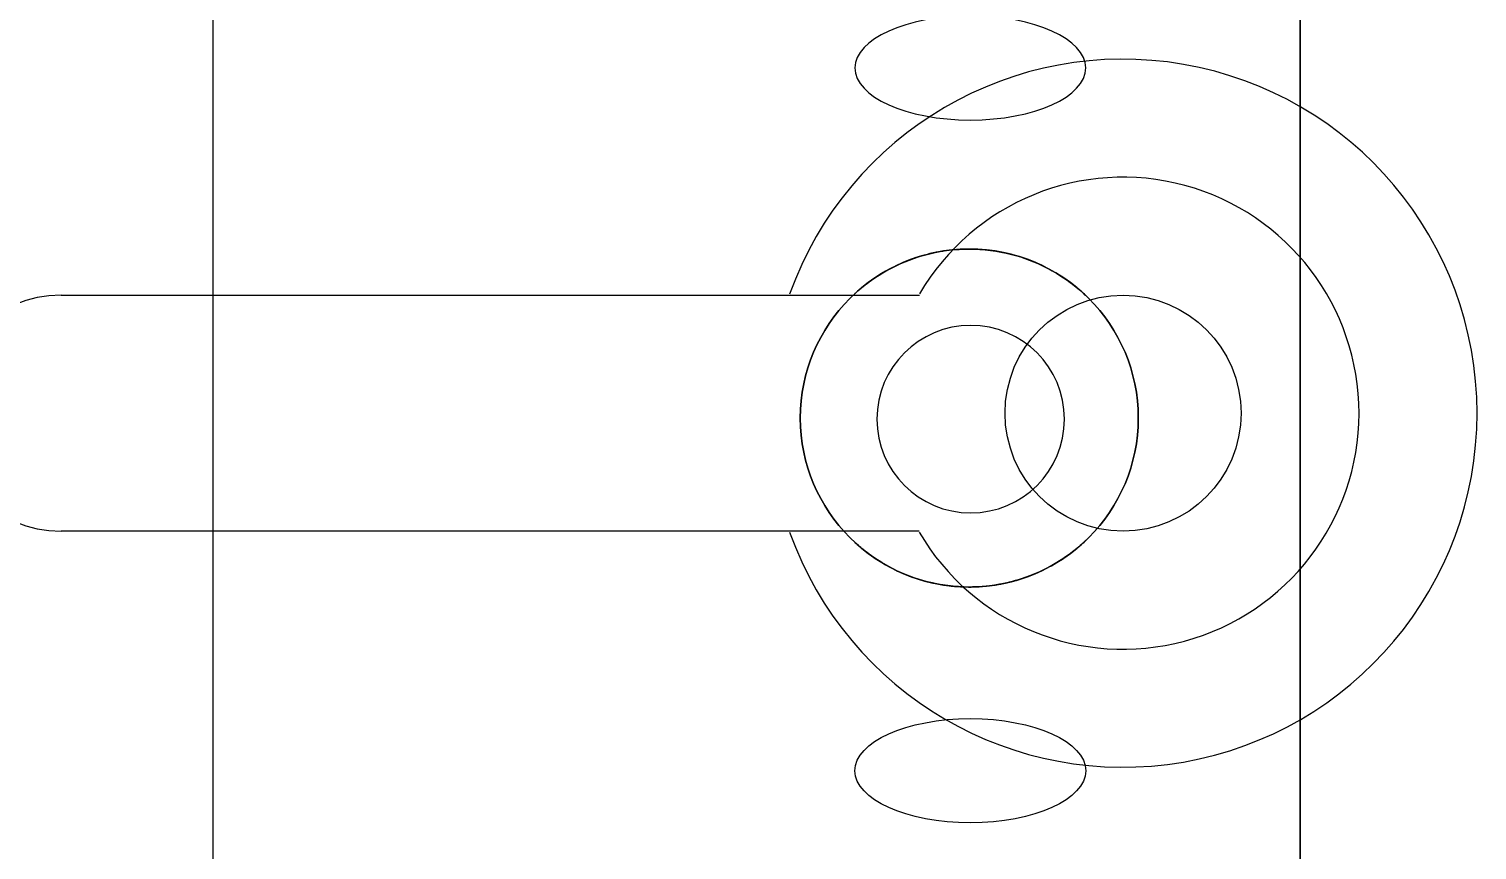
# Model space of a CAD drawing. Header units: millimetres. Extents: x 43168.9 to 43194.6, y -25545.1 to -25543.4.
# Drawn here: x 43170.386591 to 43170.388856, y -25543.971676 to -25543.970392 of the extents above; entities that cross this region are included whole.
import ezdxf

# ---------------------------------------------------------------- set-up
doc = ezdxf.new("R2010")
doc.units = ezdxf.units.MM
doc.header["$LTSCALE"] = 200

msp = doc.modelspace()

# ---------------------------------------------------------------- linework, layer by layer
for p, q in [((43170.38857904304, -25543.96431939987, 0.017), (43170.38857904304, -25543.97751939987, 0.017)), ((43170.38857904304, -25543.96431939987, 0.0166), (43170.38857904304, -25543.97751939987, 0.0166)), ((43170.38857904304, -25543.97751939987, 0.0166), (43170.38857904304, -25543.96431939987, 0.0166)), ((43170.38857904304, -25543.97751939987, 0.0166), (43170.38857904304, -25543.96431939987, 0.0166)), ((43170.3868790417, -25543.97401574097), (43170.3868790417, -25543.96801574096)), ((43170.38664127138, -25543.97080793817), (43170.38798356869, -25543.97080793817)), ((43170.38798327342, -25543.97117701549), (43170.38664127138, -25543.97117701549))]:
    msp.add_line(p, q)
at = {"extrusion": (0, 0, -1)}
msp.add_circle((-43170.38806170333, -25543.97100003001, -0.016), 0.0002642867709608481, dxfattribs=at)
msp.add_circle((-43170.38806170333, -25543.97100003001, -0.016), 0.0002642867709608481, dxfattribs=at)
msp.add_circle((-43170.38806170333, -25543.97100003001, -0.016), 0.0002642867709608481, dxfattribs=at)
msp.add_circle((-43170.38806170333, -25543.97100003001, -0.016), 0.0002642867709608481, dxfattribs=at)
for centre, radius in [((43170.38806170333, -25543.97100003001, 0.01791152501082705), 0.0002642867709608481), ((43170.38806170333, -25543.97100003001, 0.01791152501082705), 0.0002642867709608481), ((43170.38806170333, -25543.97100003001, 0.01791152501082705), 0.0002642867709608481), ((43170.38806170333, -25543.97100003001, 0.01791152501082705), 0.0002642867709608481), ((43170.38830211932, -25543.97099247684), 0.0001845386601803778)]:
    msp.add_circle(centre, radius)
at = {"extrusion": (5.913379261351381e-31, 6.123031769111886e-17, -1)}
for centre in [(-43170.38806392264, -25543.97100174658, -0.01764680552073438), (-43170.38806392264, -25543.97100174658, -0.02103629931186529), (-43170.38806392264, -25543.97100174658, -0.01764680552073438), (-43170.38806392264, -25543.97100174658, -0.02103629931186529), (-43170.38806392264, -25543.97100174658, -0.02103629931186529), (-43170.38806392264, -25543.97100174658, -0.02103629931186529), (-43170.38806392264, -25543.97100174658, -0.01764680552073438), (-43170.38806392264, -25543.97100174658, -0.01764680552073438)]:
    msp.add_circle(centre, 0.0001466274250811353, dxfattribs=at)
for centre, radius, start, end in [((43170.38830211932, -25543.97099247684), 0.0005536159805411332, 199.6397000346191, 160.3485997949963), ((43170.38830211932, -25543.97099247684), 0.0003690773203607555, 210.2445992370072, 149.6568998300355), ((43170.38664127138, -25543.97099247684), 0.0001845386601803778, 90, 270)]:
    msp.add_arc(centre, radius, start, end)
at = {"extrusion": (-8.613687560392223e-15, -0.8919076597402678, -0.4522175654445976)}
msp.add_ellipse((43170.388063322, -25543.97045253905, 0.01726209677030899), major_axis=(-0.0001804706561731563, 1.747963371622402e-18), ratio=0.9985025441402727, dxfattribs=at)
msp.add_ellipse((43170.388063322, -25543.97045253905, 0.01726209677030899), major_axis=(-0.0001804706561731563, 1.747963371622402e-18), ratio=0.9985025441402727, dxfattribs=at)
msp.add_ellipse((43170.388063322, -25543.97045253905, 0.01726209677030899), major_axis=(-0.0001804706561731563, 1.747963371622402e-18), ratio=0.9985025441402727, dxfattribs=at)
msp.add_ellipse((43170.388063322, -25543.97045253905, 0.01726209677030899), major_axis=(-0.0001804706561731563, 1.747963371622402e-18), ratio=0.9985025441402727, dxfattribs=at)
at = {"extrusion": (-8.61368756039223e-15, -0.8919076597402678, 0.4522175654445976)}
msp.add_ellipse((43170.388063322, -25543.97155155131, 0.01726209677030899), major_axis=(-0.0001804706561731563, 1.737863505449671e-18), ratio=0.9985025441402727, dxfattribs=at)
msp.add_ellipse((43170.388063322, -25543.97155155131, 0.01726209677030899), major_axis=(-0.0001804706561731563, 1.737863505449671e-18), ratio=0.9985025441402727, dxfattribs=at)
msp.add_ellipse((43170.388063322, -25543.97155155131, 0.01726209677030899), major_axis=(-0.0001804706561731563, 1.737863505449671e-18), ratio=0.9985025441402727, dxfattribs=at)
msp.add_ellipse((43170.388063322, -25543.97155155131, 0.01726209677030899), major_axis=(-0.0001804706561731563, 1.737863505449671e-18), ratio=0.9985025441402727, dxfattribs=at)
for points, knots in [([(43170.388061497, -25543.97073574332, 0.01676773039161216), (43170.38804754972, -25543.97073575421, 0.01676797890083441), (43170.38803367079, -25543.9707368794, 0.01676949769208455), (43170.38800684937, -25543.97074114629, 0.01677510198034786), (43170.3879941227, -25543.97074422553, 0.01677911241550669), (43170.38796253707, -25543.97075418496, 0.01679301640246974), (43170.38794553426, -25543.9707621019, 0.0168048605121919), (43170.38791774364, -25543.9707778244, 0.01683481360483157), (43170.38790676947, -25543.97078567702, 0.01685296005580089), (43170.38788936503, -25543.97079930978, 0.01690048783003306), (43170.38788500697, -25543.97080348435, 0.01692807064805905), (43170.38788092786, -25543.97080720981, 0.0170019071454502), (43170.38788618338, -25543.97080202858, 0.01705021726186649), (43170.38790543362, -25543.97078656273, 0.0171339959528007), (43170.38791925363, -25543.97077647459, 0.01717195224627043), (43170.38794858014, -25543.9707608396, 0.01722369330115251), (43170.3879621843, -25543.97075460582, 0.01724247903137391), (43170.38798918617, -25543.97074562957, 0.01726831917218454), (43170.3880013723, -25543.97074236167, 0.01727736534055669), (43170.38802659293, -25543.97073781041, 0.01728985662697858), (43170.38803912378, -25543.97073638701, 0.01729371787878979), (43170.38806364821, -25543.97073550016, 0.017296316750406), (43170.38807497769, -25543.9707358448, 0.01729554859070898), (43170.3881010647, -25543.97073825331, 0.01728951983909967), (43170.38811481417, -25543.97074082238, 0.01728290267527172), (43170.38814507763, -25543.97074855639, 0.01726217770057795), (43170.38816148162, -25543.97075477446, 0.01724500697537234), (43170.38819627991, -25543.97077146152, 0.01719420450255253), (43170.3882119016, -25543.97078211423, 0.01715817175075481), (43170.38823538399, -25543.97080022048, 0.01707715820600187), (43170.38824259118, -25543.9708073405, 0.01703073464097299), (43170.38824433066, -25543.97080899175, 0.01695834188652606), (43170.38824259563, -25543.97080720904, 0.01693011077489232), (43170.38823278291, -25543.97079850534, 0.01688304370785577), (43170.3882262733, -25543.97079289605, 0.0168638862733469), (43170.38820730847, -25543.97077916692, 0.0168298282944997), (43170.38819544102, -25543.97077149845, 0.01681569385713361), (43170.38816513621, -25543.97075618241, 0.01679152352800197), (43170.38814689891, -25543.97074901607, 0.01678248049591214), (43170.38810603798, -25543.9707385857, 0.01677012893891924), (43170.3880837286, -25543.97073572596, 0.01676733427428378), (43170.388061497, -25543.97073574332, 0.01676773039161216)], [-10.33703822722566, -10.33703822722566, -10.33703822722566, -10.33703822722566, -10.03812048163011, -10.03812048163011, -9.742689484891534, -9.742689484891534, -9.253688253984446, -9.253688253984446, -8.769757382958758, -8.769757382958758, -8.205651979158175, -8.205651979158175, -7.26748635487626, -7.26748635487626, -6.398435800936818, -6.398435800936818, -5.860609193999795, -5.860609193999795, -5.499108454858467, -5.499108454858467, -5.18003845198741, -5.18003845198741, -4.898508052925559, -4.898508052925559, -4.513760018728538, -4.513760018728538, -3.9538721327534, -3.9538721327534, -3.169825691265315, -3.169825691265315, -2.30709504456551, -2.30709504456551, -1.762604190495455, -1.762604190495455, -1.339255216214032, -1.339255216214032, -0.9256595940231155, -0.9256595940231155, -0.4764672221089034, -0.4764672221089034, 0, 0, 0, 0]), ([(43170.388061497, -25543.97073574332, 0.01676773039161216), (43170.38804754972, -25543.97073575421, 0.01676797890083441), (43170.38803367079, -25543.9707368794, 0.01676949769208455), (43170.38800684937, -25543.97074114629, 0.01677510198034786), (43170.3879941227, -25543.97074422553, 0.01677911241550669), (43170.38796253707, -25543.97075418496, 0.01679301640246974), (43170.38794553426, -25543.9707621019, 0.0168048605121919), (43170.38791774364, -25543.9707778244, 0.01683481360483157), (43170.38790676947, -25543.97078567702, 0.01685296005580089), (43170.38788936503, -25543.97079930978, 0.01690048783003306), (43170.38788500697, -25543.97080348435, 0.01692807064805905), (43170.38788092786, -25543.97080720981, 0.0170019071454502), (43170.38788618338, -25543.97080202858, 0.01705021726186649), (43170.38790543362, -25543.97078656273, 0.0171339959528007), (43170.38791925363, -25543.97077647459, 0.01717195224627043), (43170.38794858014, -25543.9707608396, 0.01722369330115251), (43170.3879621843, -25543.97075460582, 0.01724247903137391), (43170.38798918617, -25543.97074562957, 0.01726831917218454), (43170.3880013723, -25543.97074236167, 0.01727736534055669), (43170.38802659293, -25543.97073781041, 0.01728985662697858), (43170.38803912378, -25543.97073638701, 0.01729371787878979), (43170.38806364821, -25543.97073550016, 0.017296316750406), (43170.38807497769, -25543.9707358448, 0.01729554859070898), (43170.3881010647, -25543.97073825331, 0.01728951983909967), (43170.38811481417, -25543.97074082238, 0.01728290267527172), (43170.38814507763, -25543.97074855639, 0.01726217770057795), (43170.38816148162, -25543.97075477446, 0.01724500697537234), (43170.38819627991, -25543.97077146152, 0.01719420450255253), (43170.3882119016, -25543.97078211423, 0.01715817175075481), (43170.38823538399, -25543.97080022048, 0.01707715820600187), (43170.38824259118, -25543.9708073405, 0.01703073464097299), (43170.38824433066, -25543.97080899175, 0.01695834188652606), (43170.38824259563, -25543.97080720904, 0.01693011077489232), (43170.38823278291, -25543.97079850534, 0.01688304370785577), (43170.3882262733, -25543.97079289605, 0.0168638862733469), (43170.38820730847, -25543.97077916692, 0.0168298282944997), (43170.38819544102, -25543.97077149845, 0.01681569385713361), (43170.38816513621, -25543.97075618241, 0.01679152352800197), (43170.38814689891, -25543.97074901607, 0.01678248049591214), (43170.38810603798, -25543.9707385857, 0.01677012893891924), (43170.3880837286, -25543.97073572596, 0.01676733427428378), (43170.388061497, -25543.97073574332, 0.01676773039161216)], [-10.33703822722566, -10.33703822722566, -10.33703822722566, -10.33703822722566, -10.03812048163011, -10.03812048163011, -9.742689484891534, -9.742689484891534, -9.253688253984446, -9.253688253984446, -8.769757382958758, -8.769757382958758, -8.205651979158175, -8.205651979158175, -7.26748635487626, -7.26748635487626, -6.398435800936818, -6.398435800936818, -5.860609193999795, -5.860609193999795, -5.499108454858467, -5.499108454858467, -5.18003845198741, -5.18003845198741, -4.898508052925559, -4.898508052925559, -4.513760018728538, -4.513760018728538, -3.9538721327534, -3.9538721327534, -3.169825691265315, -3.169825691265315, -2.30709504456551, -2.30709504456551, -1.762604190495455, -1.762604190495455, -1.339255216214032, -1.339255216214032, -0.9256595940231155, -0.9256595940231155, -0.4764672221089034, -0.4764672221089034, 0, 0, 0, 0]), ([(43170.388061497, -25543.97073574332, 0.01676773039161216), (43170.38804754972, -25543.97073575421, 0.01676797890083441), (43170.38803367079, -25543.9707368794, 0.01676949769208455), (43170.38800684937, -25543.97074114629, 0.01677510198034786), (43170.3879941227, -25543.97074422553, 0.01677911241550669), (43170.38796253707, -25543.97075418496, 0.01679301640246974), (43170.38794553426, -25543.9707621019, 0.0168048605121919), (43170.38791774364, -25543.9707778244, 0.01683481360483157), (43170.38790676947, -25543.97078567702, 0.01685296005580089), (43170.38788936503, -25543.97079930978, 0.01690048783003306), (43170.38788500697, -25543.97080348435, 0.01692807064805905), (43170.38788092786, -25543.97080720981, 0.0170019071454502), (43170.38788618338, -25543.97080202858, 0.01705021726186649), (43170.38790543362, -25543.97078656273, 0.0171339959528007), (43170.38791925363, -25543.97077647459, 0.01717195224627043), (43170.38794858014, -25543.9707608396, 0.01722369330115251), (43170.3879621843, -25543.97075460582, 0.01724247903137391), (43170.38798918617, -25543.97074562957, 0.01726831917218454), (43170.3880013723, -25543.97074236167, 0.01727736534055669), (43170.38802659293, -25543.97073781041, 0.01728985662697858), (43170.38803912378, -25543.97073638701, 0.01729371787878979), (43170.38806364821, -25543.97073550016, 0.017296316750406), (43170.38807497769, -25543.9707358448, 0.01729554859070898), (43170.3881010647, -25543.97073825331, 0.01728951983909967), (43170.38811481417, -25543.97074082238, 0.01728290267527172), (43170.38814507763, -25543.97074855639, 0.01726217770057795), (43170.38816148162, -25543.97075477446, 0.01724500697537234), (43170.38819627991, -25543.97077146152, 0.01719420450255253), (43170.3882119016, -25543.97078211423, 0.01715817175075481), (43170.38823538399, -25543.97080022048, 0.01707715820600187), (43170.38824259118, -25543.9708073405, 0.01703073464097299), (43170.38824433066, -25543.97080899175, 0.01695834188652606), (43170.38824259563, -25543.97080720904, 0.01693011077489232), (43170.38823278291, -25543.97079850534, 0.01688304370785577), (43170.3882262733, -25543.97079289605, 0.0168638862733469), (43170.38820730847, -25543.97077916692, 0.0168298282944997), (43170.38819544102, -25543.97077149845, 0.01681569385713361), (43170.38816513621, -25543.97075618241, 0.01679152352800197), (43170.38814689891, -25543.97074901607, 0.01678248049591214), (43170.38810603798, -25543.9707385857, 0.01677012893891924), (43170.3880837286, -25543.97073572596, 0.01676733427428378), (43170.388061497, -25543.97073574332, 0.01676773039161216)], [-10.33703822722566, -10.33703822722566, -10.33703822722566, -10.33703822722566, -10.03812048163011, -10.03812048163011, -9.742689484891534, -9.742689484891534, -9.253688253984446, -9.253688253984446, -8.769757382958758, -8.769757382958758, -8.205651979158175, -8.205651979158175, -7.26748635487626, -7.26748635487626, -6.398435800936818, -6.398435800936818, -5.860609193999795, -5.860609193999795, -5.499108454858467, -5.499108454858467, -5.18003845198741, -5.18003845198741, -4.898508052925559, -4.898508052925559, -4.513760018728538, -4.513760018728538, -3.9538721327534, -3.9538721327534, -3.169825691265315, -3.169825691265315, -2.30709504456551, -2.30709504456551, -1.762604190495455, -1.762604190495455, -1.339255216214032, -1.339255216214032, -0.9256595940231155, -0.9256595940231155, -0.4764672221089034, -0.4764672221089034, 0, 0, 0, 0]), ([(43170.388061497, -25543.97073574332, 0.01676773039161216), (43170.38804754972, -25543.97073575421, 0.01676797890083441), (43170.38803367079, -25543.9707368794, 0.01676949769208455), (43170.38800684937, -25543.97074114629, 0.01677510198034786), (43170.3879941227, -25543.97074422553, 0.01677911241550669), (43170.38796253707, -25543.97075418496, 0.01679301640246974), (43170.38794553426, -25543.9707621019, 0.0168048605121919), (43170.38791774364, -25543.9707778244, 0.01683481360483157), (43170.38790676947, -25543.97078567702, 0.01685296005580089), (43170.38788936503, -25543.97079930978, 0.01690048783003306), (43170.38788500697, -25543.97080348435, 0.01692807064805905), (43170.38788092786, -25543.97080720981, 0.0170019071454502), (43170.38788618338, -25543.97080202858, 0.01705021726186649), (43170.38790543362, -25543.97078656273, 0.0171339959528007), (43170.38791925363, -25543.97077647459, 0.01717195224627043), (43170.38794858014, -25543.9707608396, 0.01722369330115251), (43170.3879621843, -25543.97075460582, 0.01724247903137391), (43170.38798918617, -25543.97074562957, 0.01726831917218454), (43170.3880013723, -25543.97074236167, 0.01727736534055669), (43170.38802659293, -25543.97073781041, 0.01728985662697858), (43170.38803912378, -25543.97073638701, 0.01729371787878979), (43170.38806364821, -25543.97073550016, 0.017296316750406), (43170.38807497769, -25543.9707358448, 0.01729554859070898), (43170.3881010647, -25543.97073825331, 0.01728951983909967), (43170.38811481417, -25543.97074082238, 0.01728290267527172), (43170.38814507763, -25543.97074855639, 0.01726217770057795), (43170.38816148162, -25543.97075477446, 0.01724500697537234), (43170.38819627991, -25543.97077146152, 0.01719420450255253), (43170.3882119016, -25543.97078211423, 0.01715817175075481), (43170.38823538399, -25543.97080022048, 0.01707715820600187), (43170.38824259118, -25543.9708073405, 0.01703073464097299), (43170.38824433066, -25543.97080899175, 0.01695834188652606), (43170.38824259563, -25543.97080720904, 0.01693011077489232), (43170.38823278291, -25543.97079850534, 0.01688304370785577), (43170.3882262733, -25543.97079289605, 0.0168638862733469), (43170.38820730847, -25543.97077916692, 0.0168298282944997), (43170.38819544102, -25543.97077149845, 0.01681569385713361), (43170.38816513621, -25543.97075618241, 0.01679152352800197), (43170.38814689891, -25543.97074901607, 0.01678248049591214), (43170.38810603798, -25543.9707385857, 0.01677012893891924), (43170.3880837286, -25543.97073572596, 0.01676733427428378), (43170.388061497, -25543.97073574332, 0.01676773039161216)], [-10.33703822722566, -10.33703822722566, -10.33703822722566, -10.33703822722566, -10.03812048163011, -10.03812048163011, -9.742689484891534, -9.742689484891534, -9.253688253984446, -9.253688253984446, -8.769757382958758, -8.769757382958758, -8.205651979158175, -8.205651979158175, -7.26748635487626, -7.26748635487626, -6.398435800936818, -6.398435800936818, -5.860609193999795, -5.860609193999795, -5.499108454858467, -5.499108454858467, -5.18003845198741, -5.18003845198741, -4.898508052925559, -4.898508052925559, -4.513760018728538, -4.513760018728538, -3.9538721327534, -3.9538721327534, -3.169825691265315, -3.169825691265315, -2.30709504456551, -2.30709504456551, -1.762604190495455, -1.762604190495455, -1.339255216214032, -1.339255216214032, -0.9256595940231155, -0.9256595940231155, -0.4764672221089034, -0.4764672221089034, 0, 0, 0, 0]), ([(43170.38806116956, -25543.97126431624, 0.01676122035530783), (43170.38807547942, -25543.97126434514, 0.01676094133428958), (43170.38808977052, -25543.97126320011, 0.01676200916740686), (43170.38811750068, -25543.971258738, 0.01676688560470174), (43170.38813069752, -25543.97125548089, 0.01677063115930906), (43170.38816256231, -25543.97124517609, 0.01678372425263267), (43170.38817951419, -25543.97123715665, 0.01679490029917567), (43170.38820730355, -25543.97122116602, 0.0168234362359398), (43170.38821833135, -25543.97121316175, 0.01684077922172428), (43170.38823603484, -25543.97119903731, 0.01688625114415743), (43170.38824071475, -25543.97119447732, 0.01691268125823059), (43170.38824582606, -25543.971189674, 0.01698179653857591), (43170.38824216159, -25543.97119337505, 0.0170261822216482), (43170.38822635768, -25543.9712070449, 0.01711089861079238), (43170.38821286139, -25543.97121786696, 0.01715328096926346), (43170.38818320143, -25543.9712350925, 0.01721102154496313), (43170.3881693758, -25543.97124203957, 0.01723193898127018), (43170.38814181931, -25543.97125214887, 0.01726065764955285), (43170.38812946307, -25543.97125586558, 0.01727072741580709), (43170.38810369989, -25543.97126124985, 0.01728495997427929), (43170.38809077099, -25543.97126306448, 0.01728958259520502), (43170.38806591079, -25543.97126452554, 0.01729314319099134), (43170.38805469879, -25543.97126445323, 0.01729282916953333), (43170.38802958381, -25543.97126273984, 0.0172880254244702), (43170.38801653701, -25543.97126071159, 0.0172825131733921), (43170.38798725807, -25543.97125424221, 0.01726453561629568), (43170.38797115188, -25543.9712488194, 0.01724924906560309), (43170.38793739439, -25543.97123420317, 0.01720444694166469), (43170.38792190977, -25543.97122477951, 0.01717308620209372), (43170.38789476215, -25543.97120577184, 0.01709399535295082), (43170.38788566386, -25543.97119717723, 0.01704420547197402), (43170.38788196995, -25543.97119380089, 0.01696660131625811), (43170.38788317968, -25543.97119503261, 0.01693616505744617), (43170.38789251099, -25543.97120313089, 0.01688579297864383), (43170.38789886329, -25543.97120852352, 0.01686538075633662), (43170.38791759983, -25543.97122185728, 0.01682938647588936), (43170.38792925975, -25543.97122930274, 0.01681446425276998), (43170.38795907286, -25543.9712441824, 0.01678885121951587), (43170.3879769439, -25543.97125116843, 0.01677908817196109), (43170.38801714109, -25543.97126140223, 0.01676523695408079), (43170.38803913525, -25543.97126427174, 0.01676164999160907), (43170.38806116956, -25543.97126431624, 0.01676122035530783)], [-10.39191034738011, -10.39191034738011, -10.39191034738011, -10.39191034738011, -10.08521155293826, -10.08521155293826, -9.780911868119198, -9.780911868119198, -9.298622515802293, -9.298622515802293, -8.823677442102277, -8.823677442102277, -8.272926653667156, -8.272926653667156, -7.398430100204775, -7.398430100204775, -6.445539508801662, -6.445539508801662, -5.864860372108834, -5.864860372108834, -5.484421988056385, -5.484421988056385, -5.149142302316128, -5.149142302316128, -4.86982879717878, -4.86982879717878, -4.510477966983188, -4.510477966983188, -3.982268983144131, -3.982268983144131, -3.277201448644495, -3.277201448644495, -2.358527789241103, -2.358527789241103, -1.779549206176495, -1.779549206176495, -1.338798128037162, -1.338798128037162, -0.9196210277148962, -0.9196210277148962, -0.4722545149723466, -0.4722545149723466, 0, 0, 0, 0]), ([(43170.38806116956, -25543.97126431624, 0.01676122035530783), (43170.38807547942, -25543.97126434514, 0.01676094133428958), (43170.38808977052, -25543.97126320011, 0.01676200916740686), (43170.38811750068, -25543.971258738, 0.01676688560470174), (43170.38813069752, -25543.97125548089, 0.01677063115930906), (43170.38816256231, -25543.97124517609, 0.01678372425263267), (43170.38817951419, -25543.97123715665, 0.01679490029917567), (43170.38820730355, -25543.97122116602, 0.0168234362359398), (43170.38821833135, -25543.97121316175, 0.01684077922172428), (43170.38823603484, -25543.97119903731, 0.01688625114415743), (43170.38824071475, -25543.97119447732, 0.01691268125823059), (43170.38824582606, -25543.971189674, 0.01698179653857591), (43170.38824216159, -25543.97119337505, 0.0170261822216482), (43170.38822635768, -25543.9712070449, 0.01711089861079238), (43170.38821286139, -25543.97121786696, 0.01715328096926346), (43170.38818320143, -25543.9712350925, 0.01721102154496313), (43170.3881693758, -25543.97124203957, 0.01723193898127018), (43170.38814181931, -25543.97125214887, 0.01726065764955285), (43170.38812946307, -25543.97125586558, 0.01727072741580709), (43170.38810369989, -25543.97126124985, 0.01728495997427929), (43170.38809077099, -25543.97126306448, 0.01728958259520502), (43170.38806591079, -25543.97126452554, 0.01729314319099134), (43170.38805469879, -25543.97126445323, 0.01729282916953333), (43170.38802958381, -25543.97126273984, 0.0172880254244702), (43170.38801653701, -25543.97126071159, 0.0172825131733921), (43170.38798725807, -25543.97125424221, 0.01726453561629568), (43170.38797115188, -25543.9712488194, 0.01724924906560309), (43170.38793739439, -25543.97123420317, 0.01720444694166469), (43170.38792190977, -25543.97122477951, 0.01717308620209372), (43170.38789476215, -25543.97120577184, 0.01709399535295082), (43170.38788566386, -25543.97119717723, 0.01704420547197402), (43170.38788196995, -25543.97119380089, 0.01696660131625811), (43170.38788317968, -25543.97119503261, 0.01693616505744617), (43170.38789251099, -25543.97120313089, 0.01688579297864383), (43170.38789886329, -25543.97120852352, 0.01686538075633662), (43170.38791759983, -25543.97122185728, 0.01682938647588936), (43170.38792925975, -25543.97122930274, 0.01681446425276998), (43170.38795907286, -25543.9712441824, 0.01678885121951587), (43170.3879769439, -25543.97125116843, 0.01677908817196109), (43170.38801714109, -25543.97126140223, 0.01676523695408079), (43170.38803913525, -25543.97126427174, 0.01676164999160907), (43170.38806116956, -25543.97126431624, 0.01676122035530783)], [-10.39191034738011, -10.39191034738011, -10.39191034738011, -10.39191034738011, -10.08521155293826, -10.08521155293826, -9.780911868119198, -9.780911868119198, -9.298622515802293, -9.298622515802293, -8.823677442102277, -8.823677442102277, -8.272926653667156, -8.272926653667156, -7.398430100204775, -7.398430100204775, -6.445539508801662, -6.445539508801662, -5.864860372108834, -5.864860372108834, -5.484421988056385, -5.484421988056385, -5.149142302316128, -5.149142302316128, -4.86982879717878, -4.86982879717878, -4.510477966983188, -4.510477966983188, -3.982268983144131, -3.982268983144131, -3.277201448644495, -3.277201448644495, -2.358527789241103, -2.358527789241103, -1.779549206176495, -1.779549206176495, -1.338798128037162, -1.338798128037162, -0.9196210277148962, -0.9196210277148962, -0.4722545149723466, -0.4722545149723466, 0, 0, 0, 0]), ([(43170.38806116956, -25543.97126431624, 0.01676122035530783), (43170.38807547942, -25543.97126434514, 0.01676094133428958), (43170.38808977052, -25543.97126320011, 0.01676200916740686), (43170.38811750068, -25543.971258738, 0.01676688560470174), (43170.38813069752, -25543.97125548089, 0.01677063115930906), (43170.38816256231, -25543.97124517609, 0.01678372425263267), (43170.38817951419, -25543.97123715665, 0.01679490029917567), (43170.38820730355, -25543.97122116602, 0.0168234362359398), (43170.38821833135, -25543.97121316175, 0.01684077922172428), (43170.38823603484, -25543.97119903731, 0.01688625114415743), (43170.38824071475, -25543.97119447732, 0.01691268125823059), (43170.38824582606, -25543.971189674, 0.01698179653857591), (43170.38824216159, -25543.97119337505, 0.0170261822216482), (43170.38822635768, -25543.9712070449, 0.01711089861079238), (43170.38821286139, -25543.97121786696, 0.01715328096926346), (43170.38818320143, -25543.9712350925, 0.01721102154496313), (43170.3881693758, -25543.97124203957, 0.01723193898127018), (43170.38814181931, -25543.97125214887, 0.01726065764955285), (43170.38812946307, -25543.97125586558, 0.01727072741580709), (43170.38810369989, -25543.97126124985, 0.01728495997427929), (43170.38809077099, -25543.97126306448, 0.01728958259520502), (43170.38806591079, -25543.97126452554, 0.01729314319099134), (43170.38805469879, -25543.97126445323, 0.01729282916953333), (43170.38802958381, -25543.97126273984, 0.0172880254244702), (43170.38801653701, -25543.97126071159, 0.0172825131733921), (43170.38798725807, -25543.97125424221, 0.01726453561629568), (43170.38797115188, -25543.9712488194, 0.01724924906560309), (43170.38793739439, -25543.97123420317, 0.01720444694166469), (43170.38792190977, -25543.97122477951, 0.01717308620209372), (43170.38789476215, -25543.97120577184, 0.01709399535295082), (43170.38788566386, -25543.97119717723, 0.01704420547197402), (43170.38788196995, -25543.97119380089, 0.01696660131625811), (43170.38788317968, -25543.97119503261, 0.01693616505744617), (43170.38789251099, -25543.97120313089, 0.01688579297864383), (43170.38789886329, -25543.97120852352, 0.01686538075633662), (43170.38791759983, -25543.97122185728, 0.01682938647588936), (43170.38792925975, -25543.97122930274, 0.01681446425276998), (43170.38795907286, -25543.9712441824, 0.01678885121951587), (43170.3879769439, -25543.97125116843, 0.01677908817196109), (43170.38801714109, -25543.97126140223, 0.01676523695408079), (43170.38803913525, -25543.97126427174, 0.01676164999160907), (43170.38806116956, -25543.97126431624, 0.01676122035530783)], [-10.39191034738011, -10.39191034738011, -10.39191034738011, -10.39191034738011, -10.08521155293826, -10.08521155293826, -9.780911868119198, -9.780911868119198, -9.298622515802293, -9.298622515802293, -8.823677442102277, -8.823677442102277, -8.272926653667156, -8.272926653667156, -7.398430100204775, -7.398430100204775, -6.445539508801662, -6.445539508801662, -5.864860372108834, -5.864860372108834, -5.484421988056385, -5.484421988056385, -5.149142302316128, -5.149142302316128, -4.86982879717878, -4.86982879717878, -4.510477966983188, -4.510477966983188, -3.982268983144131, -3.982268983144131, -3.277201448644495, -3.277201448644495, -2.358527789241103, -2.358527789241103, -1.779549206176495, -1.779549206176495, -1.338798128037162, -1.338798128037162, -0.9196210277148962, -0.9196210277148962, -0.4722545149723466, -0.4722545149723466, 0, 0, 0, 0]), ([(43170.38806116956, -25543.97126431624, 0.01676122035530783), (43170.38807547942, -25543.97126434514, 0.01676094133428958), (43170.38808977052, -25543.97126320011, 0.01676200916740686), (43170.38811750068, -25543.971258738, 0.01676688560470174), (43170.38813069752, -25543.97125548089, 0.01677063115930906), (43170.38816256231, -25543.97124517609, 0.01678372425263267), (43170.38817951419, -25543.97123715665, 0.01679490029917567), (43170.38820730355, -25543.97122116602, 0.0168234362359398), (43170.38821833135, -25543.97121316175, 0.01684077922172428), (43170.38823603484, -25543.97119903731, 0.01688625114415743), (43170.38824071475, -25543.97119447732, 0.01691268125823059), (43170.38824582606, -25543.971189674, 0.01698179653857591), (43170.38824216159, -25543.97119337505, 0.0170261822216482), (43170.38822635768, -25543.9712070449, 0.01711089861079238), (43170.38821286139, -25543.97121786696, 0.01715328096926346), (43170.38818320143, -25543.9712350925, 0.01721102154496313), (43170.3881693758, -25543.97124203957, 0.01723193898127018), (43170.38814181931, -25543.97125214887, 0.01726065764955285), (43170.38812946307, -25543.97125586558, 0.01727072741580709), (43170.38810369989, -25543.97126124985, 0.01728495997427929), (43170.38809077099, -25543.97126306448, 0.01728958259520502), (43170.38806591079, -25543.97126452554, 0.01729314319099134), (43170.38805469879, -25543.97126445323, 0.01729282916953333), (43170.38802958381, -25543.97126273984, 0.0172880254244702), (43170.38801653701, -25543.97126071159, 0.0172825131733921), (43170.38798725807, -25543.97125424221, 0.01726453561629568), (43170.38797115188, -25543.9712488194, 0.01724924906560309), (43170.38793739439, -25543.97123420317, 0.01720444694166469), (43170.38792190977, -25543.97122477951, 0.01717308620209372), (43170.38789476215, -25543.97120577184, 0.01709399535295082), (43170.38788566386, -25543.97119717723, 0.01704420547197402), (43170.38788196995, -25543.97119380089, 0.01696660131625811), (43170.38788317968, -25543.97119503261, 0.01693616505744617), (43170.38789251099, -25543.97120313089, 0.01688579297864383), (43170.38789886329, -25543.97120852352, 0.01686538075633662), (43170.38791759983, -25543.97122185728, 0.01682938647588936), (43170.38792925975, -25543.97122930274, 0.01681446425276998), (43170.38795907286, -25543.9712441824, 0.01678885121951587), (43170.3879769439, -25543.97125116843, 0.01677908817196109), (43170.38801714109, -25543.97126140223, 0.01676523695408079), (43170.38803913525, -25543.97126427174, 0.01676164999160907), (43170.38806116956, -25543.97126431624, 0.01676122035530783)], [-10.39191034738011, -10.39191034738011, -10.39191034738011, -10.39191034738011, -10.08521155293826, -10.08521155293826, -9.780911868119198, -9.780911868119198, -9.298622515802293, -9.298622515802293, -8.823677442102277, -8.823677442102277, -8.272926653667156, -8.272926653667156, -7.398430100204775, -7.398430100204775, -6.445539508801662, -6.445539508801662, -5.864860372108834, -5.864860372108834, -5.484421988056385, -5.484421988056385, -5.149142302316128, -5.149142302316128, -4.86982879717878, -4.86982879717878, -4.510477966983188, -4.510477966983188, -3.982268983144131, -3.982268983144131, -3.277201448644495, -3.277201448644495, -2.358527789241103, -2.358527789241103, -1.779549206176495, -1.779549206176495, -1.338798128037162, -1.338798128037162, -0.9196210277148962, -0.9196210277148962, -0.4722545149723466, -0.4722545149723466, 0, 0, 0, 0])]:
    msp.add_open_spline(points, degree=3, knots=knots)

doc.saveas('drawing.dxf')
